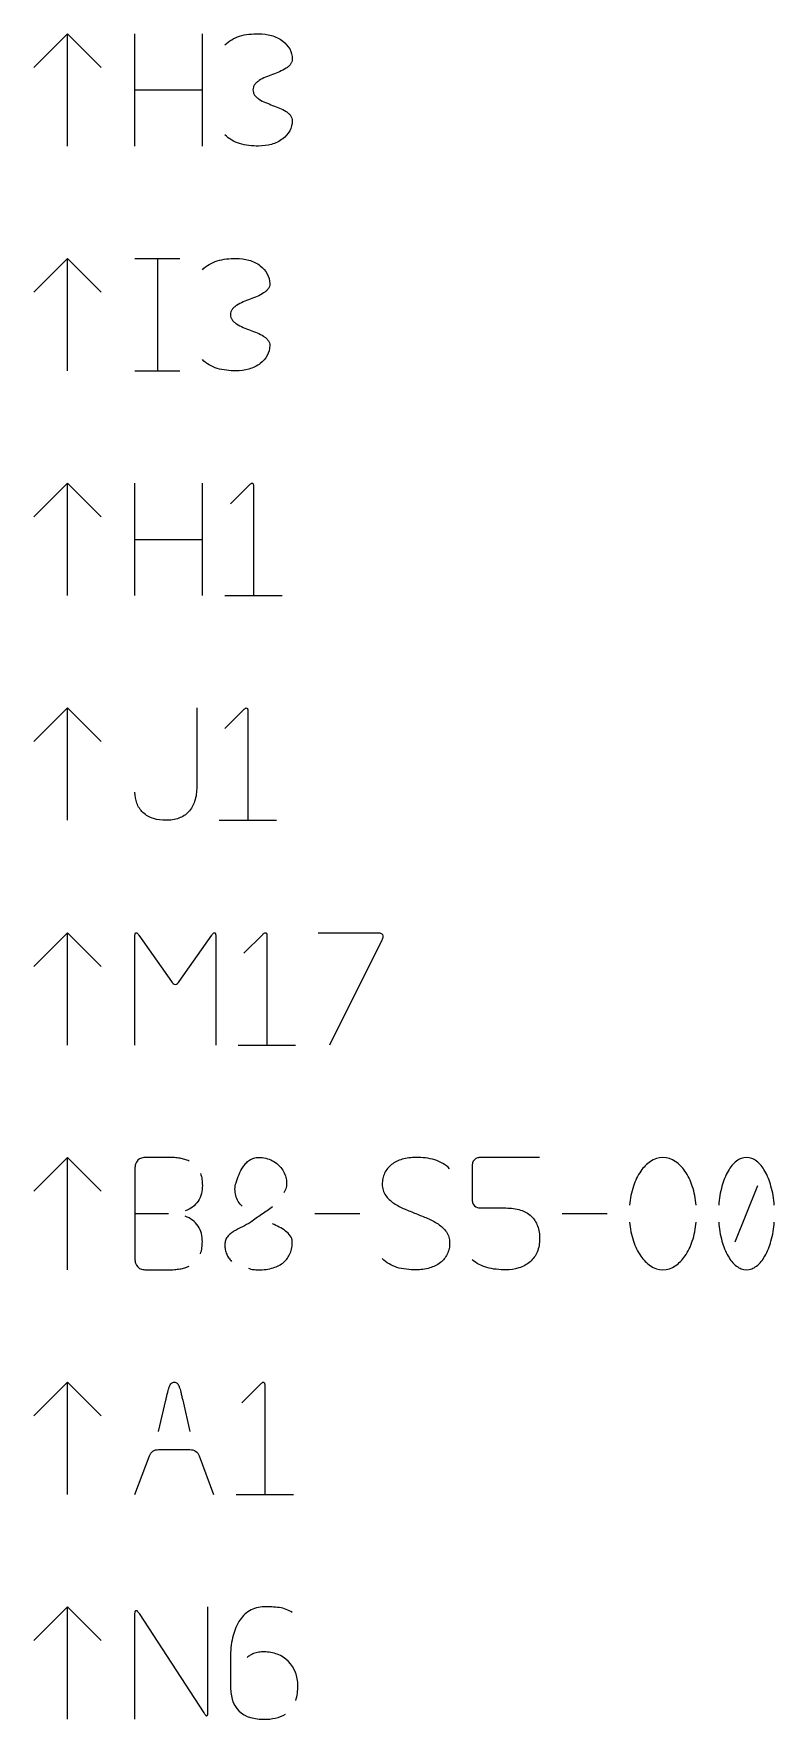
# Model space of a CAD drawing. Header units: millimetres. Extents: x 0 to 32.9, y -70 to 5.
import ezdxf

# ---------------------------------------------------------------- set-up
doc = ezdxf.new("R2010")
doc.units = ezdxf.units.MM
doc.layers.add('ID_CUT_SINGLELINE', color=3, linetype='Continuous', lineweight=0)

msp = doc.modelspace()

# ---------------------------------------------------------------- linework, layer by layer
at = {"layer": 'ID_CUT_SINGLELINE'}
for points in [[(0, 3.5), (1.5, 5), (3, 3.5)], [(1.5, 0), (1.5, 5)], [(4.5, 0), (4.5, 5)], [(7.5, 0), (7.5, 5)], [(4.5, 2.5), (7.5, 2.5)], [(0, -6.5), (1.5, -5), (3, -6.5)], [(1.5, -10), (1.5, -5)], [(4.5, -5), (6.5, -5)], [(5.5, -5), (5.5, -10)], [(4.5, -10), (6.5, -10)], [(0, -16.5), (1.5, -15), (3, -16.5)], [(1.5, -20), (1.5, -15)], [(4.5, -20), (4.5, -15)], [(7.5, -20), (7.5, -15)], [(4.5, -17.5), (7.5, -17.5)], [(8.5, -20), (11.053, -20)], [(0, -26.5), (1.5, -25), (3, -26.5)], [(1.5, -30), (1.5, -25)], [(8.25, -30), (10.803, -30)], [(0, -36.5), (1.5, -35), (3, -36.5)], [(1.5, -40), (1.5, -35)], [(9.097, -40), (11.65, -40)], [(0, -46.5), (1.5, -45), (3, -46.5)], [(1.5, -50), (1.5, -45)], [(31.202, -48.75), (32.202, -46.25)], [(4.5, -47.5), (6, -47.5)], [(12.5, -47.5), (14.5, -47.5)], [(23.5, -47.5), (25.5, -47.5)], [(0, -56.5), (1.5, -55), (3, -56.5)], [(1.5, -60), (1.5, -55)], [(9, -60), (11.553, -60)], [(0, -66.5), (1.5, -65), (3, -66.5)], [(1.5, -70), (1.5, -65)]]:
    msp.add_lwpolyline(points, dxfattribs=at)
for points in [[(8.5, 4.5, -0.063964), (8.804, 4.735, -0.056812), (9.156, 4.891, -0.049101), (9.573, 4.977, -0.026666), (10, 5, -0.066622), (10.569, 4.924, -0.09699), (11.078, 4.672, -0.101854), (11.384, 4.32, -0.128687), (11.5, 3.875, -0.080293), (11.48, 3.754, -0.073876), (11.425, 3.644, -0.061343), (11.334, 3.544, -0.033069), (11.227, 3.463, -0.047835), (10.934, 3.31, -0.00468), (10.625, 3.188, 0.00468), (10.316, 3.065, 0.047835), (10.023, 2.912, 0.033069), (9.916, 2.831, 0.061343), (9.825, 2.731, 0.073876), (9.77, 2.621, 0.161629), (9.77, 2.379, 0.073876), (9.825, 2.269, 0.061343), (9.916, 2.169, 0.033069), (10.023, 2.088, 0.047835), (10.316, 1.935, 0.00468), (10.625, 1.812, -0.00468), (10.934, 1.69, -0.047835), (11.227, 1.537, -0.033069), (11.334, 1.456, -0.061343), (11.425, 1.356, -0.073876), (11.48, 1.246, -0.080293), (11.5, 1.125, -0.128687), (11.384, 0.68, -0.101854), (11.078, 0.328, -0.09699), (10.569, 0.076, -0.066622), (10, 0, -0.026666), (9.573, 0.023, -0.049101), (9.156, 0.109, -0.056812), (8.804, 0.265, -0.063964), (8.5, 0.5)], [(7.5, -5.5, -0.063964), (7.804, -5.265, -0.056812), (8.156, -5.109, -0.049101), (8.573, -5.023, -0.026666), (9, -5, -0.066622), (9.569, -5.076, -0.09699), (10.078, -5.328, -0.101854), (10.384, -5.68, -0.128687), (10.5, -6.125, -0.080293), (10.48, -6.246, -0.073876), (10.425, -6.356, -0.061343), (10.334, -6.456, -0.033069), (10.227, -6.537, -0.047835), (9.934, -6.69, -0.00468), (9.625, -6.812, 0.00468), (9.316, -6.935, 0.047835), (9.023, -7.088, 0.033069), (8.916, -7.169, 0.061343), (8.825, -7.269, 0.073876), (8.77, -7.379, 0.161629), (8.77, -7.621, 0.073876), (8.825, -7.731, 0.061343), (8.916, -7.831, 0.033069), (9.023, -7.912, 0.047835), (9.316, -8.065, 0.00468), (9.625, -8.188, -0.00468), (9.934, -8.31, -0.047835), (10.227, -8.463, -0.033069), (10.334, -8.544, -0.061343), (10.425, -8.644, -0.073876), (10.48, -8.754, -0.080293), (10.5, -8.875, -0.128687), (10.384, -9.32, -0.101854), (10.078, -9.672, -0.09699), (9.569, -9.924, -0.066622), (9, -10, -0.026666), (8.573, -9.977, -0.049101), (8.156, -9.891, -0.056812), (7.804, -9.735, -0.063964), (7.5, -9.5)], [(8.755, -15.915), (9.596, -15.075, -0.018664), (9.633, -15.04, -0.056182), (9.675, -15.012, -0.060638), (9.703, -15.001, -0.329562), (9.753, -15.022, -0.060638), (9.765, -15.049, -0.056182), (9.775, -15.099, -0.018664), (9.776, -15.15), (9.776, -20)], [(7.25, -25), (7.25, -28.5, -0.030508), (7.23, -28.832, -0.047624), (7.158, -29.156, -0.048197), (7.05, -29.406, -0.062121), (6.891, -29.625, -0.061958), (6.691, -29.791, -0.054471), (6.459, -29.906, -0.052565), (6.172, -29.979, -0.035612), (5.875, -30, -0.070284), (5.33, -29.923, -0.118108), (4.859, -29.656, -0.118565), (4.587, -29.244, -0.087173), (4.5, -28.75)], [(8.505, -25.915), (9.346, -25.075, -0.018664), (9.383, -25.04, -0.056182), (9.425, -25.012, -0.060638), (9.453, -25.001, -0.329562), (9.503, -25.022, -0.060638), (9.515, -25.049, -0.056182), (9.525, -25.099, -0.018664), (9.526, -25.15), (9.526, -30)], [(4.5, -40), (4.5, -35.169, -0.014191), (4.502, -35.109, -0.050137), (4.511, -35.05, -0.048103), (4.522, -35.021, -0.432271), (4.573, -35.004, -0.048103), (4.599, -35.023, -0.050137), (4.641, -35.066, -0.014191), (4.677, -35.114), (6.122, -37.178, 0.053938), (6.198, -37.265, 0.390471), (6.399, -37.265, 0.053938), (6.475, -37.178), (7.92, -35.114, -0.014191), (7.956, -35.066, -0.050137), (7.998, -35.023, -0.048103), (8.024, -35.004, -0.432271), (8.075, -35.021, -0.048103), (8.086, -35.05, -0.050137), (8.095, -35.109, -0.014191), (8.097, -35.169), (8.097, -40)], [(9.352, -35.915), (10.193, -35.075, -0.018664), (10.23, -35.04, -0.056182), (10.272, -35.012, -0.060638), (10.3, -35.001, -0.329562), (10.35, -35.022, -0.060638), (10.362, -35.049, -0.056182), (10.372, -35.099, -0.018664), (10.374, -35.15), (10.374, -40)], [(12.65, -35), (15.275, -35, -0.025825), (15.353, -35.004, -0.058499), (15.429, -35.021, -0.063607), (15.477, -35.045, -0.216348), (15.532, -35.134, -0.063607), (15.532, -35.189, -0.058499), (15.514, -35.264, -0.025825), (15.482, -35.335), (13.15, -40)], [(6.912, -45.164, 0.039815), (6.714, -45.088, 0.027189), (6.508, -45.04, 0.026584), (6.255, -45.009, 0.017393), (6, -45), (5, -45, 0.064189), (4.797, -45.026, 0.270843), (4.526, -45.297, 0.064189), (4.5, -45.5), (4.5, -49.5, 0.064189), (4.526, -49.703, 0.270843), (4.797, -49.974, 0.064189), (5, -50), (6, -50, 0.017393), (6.255, -49.991, 0.026584), (6.508, -49.96, 0.027189), (6.714, -49.912, 0.039815), (6.912, -49.836)], [(9.275, -47.175, -0.074844), (9.097, -46.957, -0.067438), (8.987, -46.697, -0.0702), (8.952, -46.41, -0.076706), (9, -46.125, -0.015038), (9.133, -45.762, -0.051572), (9.312, -45.422, -0.038262), (9.441, -45.258, -0.059533), (9.598, -45.123, -0.073735), (9.79, -45.032, -0.074529), (10, -45, -0.118929), (10.615, -45.148, -0.134389), (11.078, -45.572, -0.058727), (11.196, -45.819, -0.068216), (11.248, -46.086, -0.072353), (11.225, -46.341, -0.08643), (11.125, -46.575)], [(18.5, -45.5, 0.063964), (18.196, -45.265, 0.056812), (17.844, -45.109, 0.049101), (17.427, -45.023, 0.026666), (17, -45, 0.030594), (16.69, -45.019, 0.041125), (16.386, -45.082, 0.041128), (16.138, -45.178, 0.053753), (15.912, -45.319, 0.055315), (15.738, -45.49, 0.059915), (15.608, -45.696, 0.061276), (15.526, -45.942, 0.049947), (15.5, -46.2, 0.073394), (15.537, -46.453, 0.074037), (15.646, -46.684, 0.060754), (15.813, -46.879, 0.036661), (16.016, -47.038, 0.05024), (16.494, -47.294, 0.002887), (17, -47.5, -0.002887), (17.506, -47.706, -0.05024), (17.984, -47.962, -0.036661), (18.187, -48.121, -0.060754), (18.354, -48.316, -0.074037), (18.463, -48.547, -0.073394), (18.5, -48.8, -0.049947), (18.474, -49.058, -0.061276), (18.392, -49.304, -0.059915), (18.262, -49.51, -0.055315), (18.087, -49.681, -0.053753), (17.862, -49.822, -0.041128), (17.614, -49.918, -0.041125), (17.31, -49.981, -0.030594), (17, -50, -0.026666), (16.573, -49.977, -0.049101), (16.156, -49.891, -0.056812), (15.804, -49.735, -0.063964), (15.5, -49.5)], [(22.5, -45), (19.9, -45, 0.06414), (19.738, -45.021, 0.270946), (19.521, -45.238, 0.06414), (19.5, -45.4), (19.5, -46.85, 0.06414), (19.521, -47.012, 0.270946), (19.738, -47.229, 0.06414), (19.9, -47.25), (21, -47.25, -0.030508), (21.332, -47.27, -0.047624), (21.656, -47.342, -0.048197), (21.906, -47.45, -0.062121), (22.125, -47.609, -0.061958), (22.291, -47.809, -0.054471), (22.406, -48.041, -0.052565), (22.479, -48.328, -0.035612), (22.5, -48.625, -0.044016), (22.474, -48.923, -0.056602), (22.389, -49.209, -0.055127), (22.258, -49.442, -0.056415), (22.078, -49.641, -0.110041), (21.576, -49.918, -0.071266), (21, -50, -0.025866), (20.574, -49.978, -0.044155), (20.156, -49.897, -0.048981), (19.809, -49.759, -0.059664), (19.5, -49.55)], [(29.466, -47.125, 0.02685), (29.404, -46.696, 0.031625), (29.292, -46.277, 0.030497), (29.15, -45.929, 0.04071), (28.961, -45.604, 0.086076), (28.537, -45.177, 0.319239), (27.429, -45.177, 0.086076), (27.005, -45.604, 0.04071), (26.816, -45.929, 0.030497), (26.674, -46.277, 0.031625), (26.562, -46.696, 0.02685), (26.5, -47.125)], [(7.418, -45.717, -0.053517), (7.482, -45.979, -0.033068), (7.5, -46.25, -0.061026), (7.456, -46.612, -0.084796), (7.31, -46.944, -0.088541), (7.061, -47.207, -0.069012), (6.741, -47.381)], [(32.938, -47.125, 0.02234), (32.886, -46.698, 0.027094), (32.792, -46.277, 0.025975), (32.676, -45.932, 0.037387), (32.517, -45.604, 0.037082), (32.351, -45.363, 0.062491), (32.143, -45.16, 0.06843), (31.934, -45.044, 0.188608), (31.469, -45.044, 0.06843), (31.261, -45.16, 0.062491), (31.052, -45.363, 0.037082), (30.887, -45.604, 0.037387), (30.728, -45.932, 0.025975), (30.611, -46.277, 0.027094), (30.518, -46.698, 0.02234), (30.466, -47.125)], [(10.625, -47.2, 0.000217), (10.137, -47.538, -0.000217), (9.65, -47.875, -0.043762), (9.281, -48.085, 0.030408), (8.906, -48.285, 0.029258), (8.75, -48.395, 0.062634), (8.616, -48.53, 0.08169), (8.53, -48.693, 0.081626), (8.5, -48.875, 0.048564), (8.521, -49.095, 0.047661), (8.584, -49.306, 0.045616), (8.673, -49.479, 0.073941), (8.8, -49.625)], [(7.418, -49.283, 0.053517), (7.482, -49.021, 0.033068), (7.5, -48.75, 0.061026), (7.456, -48.388, 0.084796), (7.31, -48.056, 0.088541), (7.061, -47.793, 0.069012), (6.741, -47.619)], [(9.55, -49.925, 0.091098), (9.769, -49.988, 0.02507), (10, -50, 0.030222), (10.332, -49.98, 0.04554), (10.656, -49.91, 0.044884), (10.904, -49.807, 0.059202), (11.125, -49.656, 0.058554), (11.289, -49.475, 0.057238), (11.406, -49.262, 0.055388), (11.478, -49.011, 0.042022), (11.5, -48.75, 0.163321), (11.411, -48.483, 0.067868), (11.203, -48.275, 0.043056), (10.923, -48.097, 0.010857), (10.625, -47.95)], [(26.5, -47.875, 0.02685), (26.562, -48.304, 0.031625), (26.674, -48.723, 0.030497), (26.816, -49.071, 0.04071), (27.005, -49.396, 0.086076), (27.429, -49.823, 0.319239), (28.537, -49.823, 0.086076), (28.961, -49.396, 0.04071), (29.15, -49.071, 0.030497), (29.292, -48.723, 0.031625), (29.404, -48.304, 0.02685), (29.466, -47.875)], [(30.466, -47.875, 0.02234), (30.518, -48.302, 0.027094), (30.611, -48.723, 0.025975), (30.728, -49.068, 0.037387), (30.887, -49.396, 0.037082), (31.052, -49.637, 0.062491), (31.261, -49.84, 0.06843), (31.469, -49.956, 0.188608), (31.934, -49.956, 0.06843), (32.143, -49.84, 0.062491), (32.351, -49.637, 0.037082), (32.517, -49.396, 0.037387), (32.676, -49.068, 0.025975), (32.792, -48.723, 0.027094), (32.886, -48.302, 0.02234), (32.938, -47.875)], [(5.55, -57.2), (5.875, -55.8, 0.000568), (5.917, -55.619, -0.005513), (5.96, -55.439, -0.007224), (5.994, -55.313, -0.026767), (6.036, -55.19, -0.029633), (6.073, -55.113, -0.082856), (6.125, -55.046, -0.099176), (6.183, -55.012, -0.172895), (6.317, -55.012, -0.099176), (6.375, -55.046, -0.082856), (6.427, -55.113, -0.029633), (6.464, -55.19, -0.026767), (6.506, -55.313, -0.007224), (6.54, -55.439, -0.005513), (6.583, -55.619, 0.000568), (6.625, -55.8), (6.95, -57.2)], [(9.255, -55.915), (10.096, -55.075, -0.018664), (10.133, -55.04, -0.056182), (10.175, -55.012, -0.060638), (10.203, -55.001, -0.329562), (10.253, -55.022, -0.060638), (10.265, -55.049, -0.056182), (10.275, -55.099, -0.018664), (10.276, -55.15), (10.276, -60)], [(4.5, -60), (5.145, -58.281, -0.060901), (5.206, -58.163, -0.183369), (5.418, -58.016, -0.060901), (5.55, -58), (6.95, -58, -0.060901), (7.082, -58.016, -0.183369), (7.294, -58.163, -0.060901), (7.355, -58.281), (8, -60)], [(4.5, -70), (4.5, -65.35, -0.013306), (4.502, -65.282, -0.048478), (4.512, -65.215, -0.044127), (4.523, -65.182, -0.458157), (4.579, -65.165, -0.044127), (4.607, -65.187, -0.048478), (4.652, -65.238, -0.013306), (4.691, -65.293), (7.559, -69.707, 0.013306), (7.598, -69.762, 0.048478), (7.643, -69.813, 0.044127), (7.671, -69.835, 0.458157), (7.727, -69.818, 0.044127), (7.738, -69.785, 0.048478), (7.748, -69.718, 0.013306), (7.75, -69.65), (7.75, -65)], [(11.5, -65.25, 0.058734), (11.223, -65.109, 0.050214), (10.922, -65.031, 0.033996), (10.587, -65.003, 0.00418), (10.25, -65, 0.063098), (9.909, -65.043, 0.072985), (9.594, -65.176, 0.067662), (9.331, -65.388, 0.051402), (9.125, -65.656, 0.04792), (8.956, -66.002, 0.033078), (8.844, -66.371, 0.032313), (8.772, -66.808, 0.024668), (8.75, -67.25), (8.75, -68.5, 0.06414), (8.828, -69.108, 0.270946), (9.642, -69.922, 0.06414), (10.25, -70, 0.048882), (10.746, -69.951, 0.096019), (11.201, -69.766)], [(11.653, -69.167, 0.051074), (11.729, -68.838, 0.031399), (11.75, -68.5, 0.088928), (11.645, -67.917, 0.218701), (10.833, -67.105, 0.088928), (10.25, -67, 0.037803), (10.012, -67.018, 0.051954), (9.781, -67.078, 0.041718), (9.631, -67.149, 0.065054), (9.5, -67.25)]]:
    msp.add_lwpolyline(points, format="xyb", dxfattribs=at)

doc.saveas('drawing.dxf')
